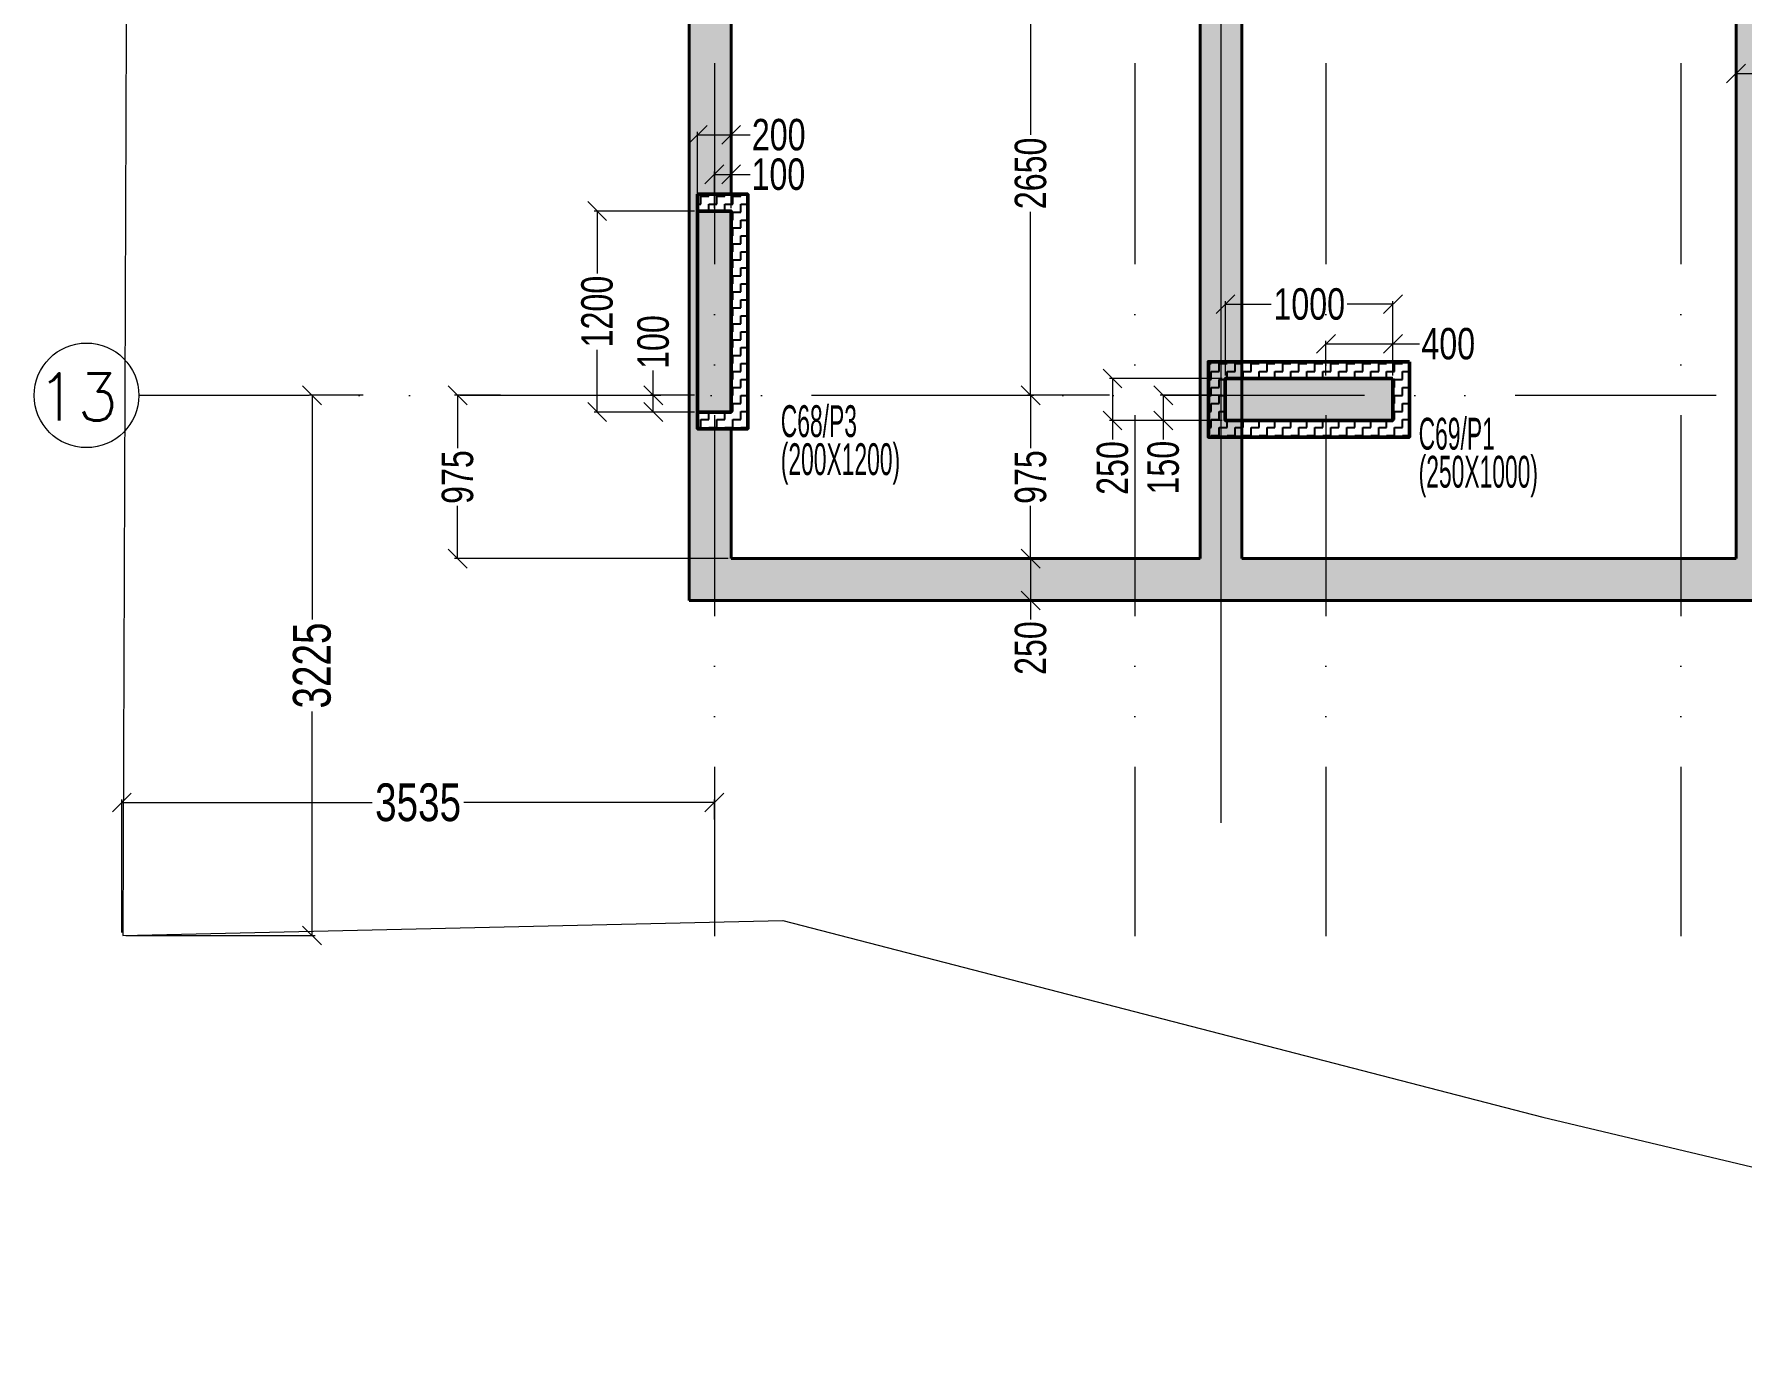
# Model space of a CAD drawing. Header units: millimetres. Extents: x 359 to 43503, y 1365 to 61403.
# Drawn here: x 359 to 10554, y 5515 to 13465 of the extents above; entities that cross this region are included whole.
import ezdxf

# ---------------------------------------------------------------- set-up
doc = ezdxf.new("R2010")
doc.units = ezdxf.units.MM
doc.linetypes.add('ACAD_ISO04W100', pattern=[30, 24, -3, 0, -3])
doc.linetypes.add('ACAD_ISO12W100', pattern=[21, 12, -3, 0, -3, 0, -3])
for name, color, linetype, lineweight in [('-STR-WALL HAT', 250, 'Continuous', 20), ('A-ANNO-DIMS', 8, 'Continuous', 15), ('A-ANNO-GRID-LINE', 9, 'ACAD_ISO04W100', 20), ('A-ANNO-GRID-TEXT', 2, 'Continuous', 15), ('A-CLMN', 5, 'Continuous', 50), ('A-CONC', 5, 'Continuous', 40), ('A-CONC-PATT', 253, 'Continuous', 0), ('ESGridAnnotations', 181, 'Continuous', 20), ('S-COLS-IDEN', 4, 'Continuous', 9), ('STR-COL-DIM', 8, 'Continuous', 18), ('STR-GRID-LINE', 8, 'ACAD_ISO04W100', 15)]:
    doc.layers.add(name, color=color, linetype=linetype, lineweight=lineweight)
doc.layers.add('COMMENTS', color=1, linetype='Continuous')
doc.layers.add('S-COL-TER HATCH', color=55, linetype='Continuous')
doc.styles.add('ROMANS', font='romans.shx')
doc.styles.add('SOBHA', font='swisscl.ttf')
doc.styles.add('Swis721 LtCn BT', font='swisscl.ttf', dxfattribs={"width": 0.7, "height": 250})
doc.dimstyles.new('S-75', dxfattribs={"dimscale": 75, "dimtxt": 2.5, "dimasz": 1.5, "dimexe": 0.25, "dimexo": 0.25, "dimgap": 0.1, "dimtad": 0, "dimdec": 0, "dimzin": 0, "dimdsep": 46, "dimtxsty": 'SOBHA', "dimblk": 'OBLIQUE', "dimcen": 0.09, "dimclrd": 9, "dimclre": 9, "dimclrt": 6, "dimadec": 5, "dimazin": 0, "dimtfac": 1, "dimtdec": 0, "dimtmove": 0, "dimatfit": 3, "dimfxl": 0.18, "dimtolj": 1, "dimtzin": 0, "dimlwd": -1, "dimlwe": -1, "dimarcsym": 0})
pattern_1 = [(50, (-0.37, 0), (182.1847, -15.9391), [19.05, -209.55]), (355, (-0.37, 0), (-35.2434, 191.0568), [15.24, -167.6406]), (100.4514, (14.81, -1.33), (146.9412, 175.1178), [16.19, -178.0902]), (46.1842, (-0.37, 50.8), (271.079, -42.0423), [28.575, -314.325]), (96.6356, (22.22, 47.3), (237.404, 247.426), [24.285, -267.1356]), (351.1842, (-0.37, 50.8), (237.404, 247.426), [22.86, -251.4597]), (21, (25.03, 38.1), (151.6144, -102.2652), [19.05, -209.55]), (326, (25.03, 38.1), (61.802, 184.188), [15.24, -167.64]), (71.4514, (37.66, 29.58), (213.4164, 81.9228), [16.19, -178.09]), (37.5, (-0.37, 0), (3.0886, 84.55504), [0, -165.608, 0, -170.18, 0, -168.275]), (7.5, (-0.37, 0), (66.81966, 100.1806), [0, -97.028, 0, -161.798, 0, -64.135]), (327.5, (-57.01, 0), (135.5906, -5.72874), [0, -63.5, 0, -198.12, 0, -262.89]), (317.5, (-82.41, 0), (148.1292, 25.4265), [0, -82.55, 0, -131.572, 0, -186.69])]

# ---------------------------------------------------------------- blocks, each defined once
blk = doc.blocks.new('A$Ca94b9103')
at = {"layer": '-STR-WALL HAT'}
h = blk.add_hatch(dxfattribs=at)
h.set_pattern_fill('AR-CONC', color=8, style=0)
h.set_pattern_definition(pattern_1)
h.paths.add_polyline_path([(6549, 3551), (9990, 3551), (9990, 51), (10237, 49), (10237, 6406), (11850, 6406), (11850, 6656), (9990, 6656), (9990, 3801), (3349, 3801), (3349, 3551), (6299, 3551), (6299, 50), (3349, 50), (3349, 8556), (3099, 8556), (3099, 50), (300, 51), (300, 826), (50, 826), (50, -199), (6549, -200), (6550, 1171), (7900, 1171), (8200, 1226), (8200, 1421), (6550, 1421)])
h = blk.add_hatch(dxfattribs=at)
h.set_pattern_fill('AR-CONC', color=8, style=0)
h.set_pattern_definition(pattern_1)
h.paths.add_polyline_path([(300, 5756), (50, 5756), (50, 2226), (50, 821), (100, 826), (101, 2226), (300, 2226)])
at = {"layer": 'A-CONC-PATT'}
h = blk.add_hatch(color=256, dxfattribs=at)
h.dxf.hatch_style = 1
h.paths.add_polyline_path([(300, 2126), (100, 2126), (100, 926), (300, 926)])
h = blk.add_hatch(color=256, dxfattribs=at)
h.dxf.hatch_style = 1
h.paths.add_polyline_path([(4250, 876), (4250, 1126), (3250, 1126), (3250, 876)])
at = {"layer": 'S-COL-TER HATCH', "linetype": 'ByBlock'}
h = blk.add_hatch(dxfattribs=at)
h.set_pattern_fill('ZIGZAG', color=8, scale=15)
h.set_pattern_definition([(0, (100.003, 925.54), (47.625, 47.625), [47.625, -47.625]), (90, (147.63, 925.54), (-47.625, 47.625), [47.625, -47.625])])
h.paths.add_polyline_path([(400, 2226), (100, 2226), (100, 826), (400, 826)])
h.paths.add_polyline_path([(300, 926), (100, 926), (100, 2126), (300, 2126)], flags=16)
h = blk.add_hatch(dxfattribs=at)
h.set_pattern_fill('ZIGZAG', color=8, scale=15)
h.set_pattern_definition([(0, (98.908, 925.54), (47.625, 47.625), [47.625, -47.625]), (90, (146.533, 925.54), (-47.625, 47.625), [47.625, -47.625])])
h.paths.add_polyline_path([(4350, 1226), (3150, 1226), (3150, 776), (4350, 776)])
h.paths.add_polyline_path([(4250, 1126), (4250, 876), (3250, 876), (3250, 1126)], flags=16)
at = {"layer": 'A-CLMN', "elevation": -1}
for points in [[(100, 2226), (400, 2226), (400, 826), (100, 826)], [(100, 2126), (300, 2126), (300, 926), (100, 926)], [(4350, 1226), (4350, 776), (3150, 776), (3150, 1226)], [(4250, 1126), (4250, 876), (3250, 876), (3250, 1126)]]:
    blk.add_lwpolyline(points, close=True, dxfattribs=at)
blk.add_lwpolyline([(300, 2126), (100, 2126)], dxfattribs=at)
at = {"layer": 'A-CONC', "ltscale": 50}
for p, q in [((3100, 51, -1), (3100, 8556, -1)), ((6300, 51, -1), (6300, 3551, -1)), ((3350, 51, -1), (3350, 3351, -1)), ((50, 2226, 0), (50, -199, -1)), ((300, 826, -1), (300, 51, -1)), ((300, 51, -1), (3100, 51, -1)), ((3350, 51, -1), (6300, 51, -1)), ((50, -199, -1), (6550, -199, -1))]:
    blk.add_line(p, q, dxfattribs=at)
for points, elevation in [([(50, 6756), (50, 2226)], 0), ([(300, 5756), (300, 2226)], -1), ([(100, 926), (300, 926)], -1), ([(100, 926), (300, 926)], -1)]:
    blk.add_lwpolyline(points, dxfattribs=dict(at, elevation=elevation))
blk = doc.blocks.new('STRG')
at = {"layer": 'A-ANNO-DIMS', "linetype": 'ACAD_ISO12W100', "ltscale": 100}
for p, q in [((20470.1, -1588153, -0.3), (20470.1, -1637469.2, -0.3)), ((22980.1, -1588153, -0.1), (22980.1, -1637469.2, -0.1)), ((24120.1, -1588153, -0.1), (24120.1, -1637469.2, -0.1)), ((26239.9, -1588153, -0.1), (26239.9, -1637469.2, -0.1)), ((55854, -1634239.7, -0.3), (17033.9, -1634239.7, -0.3))]:
    blk.add_line(p, q, dxfattribs=at)
at = {"layer": 'A-ANNO-GRID-TEXT'}
blk.add_circle((16721.7, -1634239.7, -0.3), 312.3, dxfattribs=at)
at = {"layer": 'A-ANNO-GRID-TEXT', "style": 'ROMANS'}
blk.add_text('13', height=282.18, dxfattribs=at).set_placement((16426.1, -1634390.5))
blk = doc.blocks.new('_Oblique')
at = {"color": 0, "linetype": 'ByBlock', "lineweight": -2}
blk.add_line((-0.5, -0.5), (0.5, 0.5), dxfattribs=at)
blk = doc.blocks.new('*D564')
at = {"layer": 'Defpoints', "color": 0, "transparency": 16777216}
for p in [(4520, 12864), (4320, 12409, 0), (4520, 12409, 0)]:
    blk.add_point(p, dxfattribs=at)
at = {"layer": 'STR-COL-DIM', "color": 9, "transparency": 16777216}
for p, q in [((4320, 12427), (4320, 12883)), ((4320, 12864), (4520, 12864)), ((4520, 12427), (4520, 12883)), ((4520, 12864), (4633, 12864))]:
    blk.add_line(p, q, dxfattribs=at)
at = {"layer": 'STR-COL-DIM', "color": 9, "transparency": 16777216, "xscale": 112.5, "yscale": 112.5, "zscale": 112.5, "rotation": 180}
blk.add_blockref('_Oblique', (4320, 12864), dxfattribs=at)
at = {"layer": 'STR-COL-DIM', "color": 9, "transparency": 16777216, "xscale": 112.5, "yscale": 112.5, "zscale": 112.5}
blk.add_blockref('_Oblique', (4520, 12864), dxfattribs=at)
at = {"layer": 'STR-COL-DIM', "color": 6, "transparency": 16777216, "insert": (4804, 12864), "char_height": 187.5, "attachment_point": 5, "style": 'SOBHA'}
blk.add_mtext('\\A1;200', dxfattribs=at)
blk = doc.blocks.new('*D565')
at = {"layer": 'Defpoints', "color": 0, "transparency": 16777216}
for p in [(4520, 12628), (4420, 12409, 0), (4520, 12409, -1)]:
    blk.add_point(p, dxfattribs=at)
at = {"layer": 'STR-COL-DIM', "color": 9, "transparency": 16777216}
for p, q in [((4420, 12427), (4420, 12646)), ((4520, 12427), (4520, 12646)), ((4420, 12628), (4520, 12628)), ((4520, 12628), (4633, 12628))]:
    blk.add_line(p, q, dxfattribs=at)
at = {"layer": 'STR-COL-DIM', "color": 9, "transparency": 16777216, "xscale": 112.5, "yscale": 112.5, "zscale": 112.5, "rotation": 180}
blk.add_blockref('_Oblique', (4420, 12628), dxfattribs=at)
at = {"layer": 'STR-COL-DIM', "color": 9, "transparency": 16777216, "xscale": 112.5, "yscale": 112.5, "zscale": 112.5}
blk.add_blockref('_Oblique', (4520, 12628), dxfattribs=at)
at = {"layer": 'STR-COL-DIM', "color": 6, "transparency": 16777216, "insert": (4802, 12628), "char_height": 187.5, "attachment_point": 5, "style": 'SOBHA'}
blk.add_mtext('\\A1;100', dxfattribs=at)
blk = doc.blocks.new('*D566')
at = {"layer": 'Defpoints', "color": 0, "transparency": 16777216}
for p in [(4320, 11309, 0), (4055, 11209), (4320, 11209)]:
    blk.add_point(p, dxfattribs=at)
at = {"layer": 'STR-COL-DIM', "color": 9, "transparency": 16777216}
for p, q in [((4055, 11309), (4055, 11458)), ((4302, 11309), (4037, 11309)), ((4055, 11209), (4055, 11309)), ((4302, 11209), (4037, 11209))]:
    blk.add_line(p, q, dxfattribs=at)
at = {"layer": 'STR-COL-DIM', "color": 9, "transparency": 16777216, "xscale": 112.5, "yscale": 112.5, "zscale": 112.5}
for p, rotation in [((4055, 11309), 90), ((4055, 11209), 270)]:
    blk.add_blockref('_Oblique', p, dxfattribs=dict(at, rotation=rotation))
at = {"layer": 'STR-COL-DIM', "color": 6, "transparency": 16777216, "insert": (4055, 11627), "char_height": 187.5, "attachment_point": 5, "rotation": 90, "style": 'SOBHA'}
blk.add_mtext('\\A1;100', dxfattribs=at)
blk = doc.blocks.new('*D567')
at = {"layer": 'Defpoints', "color": 0, "transparency": 16777216}
for p in [(3720, 12409), (4320, 12409), (4320, 11209)]:
    blk.add_point(p, dxfattribs=at)
at = {"layer": 'STR-COL-DIM', "color": 9, "transparency": 16777216}
for p, q in [((4302, 12409), (3702, 12409)), ((3720, 12409), (3720, 12037)), ((3720, 11209), (3720, 11581)), ((4302, 11209), (3702, 11209))]:
    blk.add_line(p, q, dxfattribs=at)
at = {"layer": 'STR-COL-DIM', "color": 9, "transparency": 16777216, "xscale": 112.5, "yscale": 112.5, "zscale": 112.5}
for p, rotation in [((3720, 12409), 90), ((3720, 11209), 270)]:
    blk.add_blockref('_Oblique', p, dxfattribs=dict(at, rotation=rotation))
at = {"layer": 'STR-COL-DIM', "color": 6, "transparency": 16777216, "insert": (3720, 11809), "char_height": 187.5, "attachment_point": 5, "rotation": 90, "style": 'SOBHA'}
blk.add_mtext('\\A1;1200', dxfattribs=at)
blk = doc.blocks.new('*D612')
at = {"layer": 'Defpoints', "color": 0, "transparency": 16777216}
for p in [(7471, 11309, -1), (7100, 11159), (7471, 11159)]:
    blk.add_point(p, dxfattribs=at)
at = {"layer": 'STR-COL-DIM', "color": 9, "transparency": 16777216}
for p, q in [((7452, 11309), (7081, 11309)), ((7100, 11309), (7100, 11159)), ((7452, 11159), (7081, 11159)), ((7100, 11159), (7100, 11046))]:
    blk.add_line(p, q, dxfattribs=at)
at = {"layer": 'STR-COL-DIM', "color": 9, "transparency": 16777216, "xscale": 112.5, "yscale": 112.5, "zscale": 112.5}
for p, rotation in [((7100, 11309), 90), ((7100, 11159), 270)]:
    blk.add_blockref('_Oblique', p, dxfattribs=dict(at, rotation=rotation))
at = {"layer": 'STR-COL-DIM', "color": 6, "transparency": 16777216, "insert": (7100, 10877), "char_height": 187.5, "attachment_point": 5, "rotation": 90, "style": 'SOBHA'}
blk.add_mtext('\\A1;150', dxfattribs=at)
blk = doc.blocks.new('*D613')
at = {"layer": 'Defpoints', "color": 0, "transparency": 16777216}
for p in [(6797, 11409), (7471, 11409), (7471, 11159)]:
    blk.add_point(p, dxfattribs=at)
at = {"layer": 'STR-COL-DIM', "color": 9, "transparency": 16777216}
for p, q in [((7452, 11409), (6778, 11409)), ((6797, 11409), (6797, 11159)), ((7452, 11159), (6778, 11159)), ((6797, 11159), (6797, 11046))]:
    blk.add_line(p, q, dxfattribs=at)
at = {"layer": 'STR-COL-DIM', "color": 9, "transparency": 16777216, "xscale": 112.5, "yscale": 112.5, "zscale": 112.5}
for p, rotation in [((6797, 11409), 90), ((6797, 11159), 270)]:
    blk.add_blockref('_Oblique', p, dxfattribs=dict(at, rotation=rotation))
at = {"layer": 'STR-COL-DIM', "color": 6, "transparency": 16777216, "insert": (6797, 10875), "char_height": 187.5, "attachment_point": 5, "rotation": 90, "style": 'SOBHA'}
blk.add_mtext('\\A1;250', dxfattribs=at)
blk = doc.blocks.new('*D614')
at = {"layer": 'Defpoints', "color": 0, "transparency": 16777216}
for p in [(8471, 11853), (7471, 11409), (8471, 11409)]:
    blk.add_point(p, dxfattribs=at)
at = {"layer": 'STR-COL-DIM', "color": 9, "transparency": 16777216}
for p, q in [((7471, 11427), (7471, 11871)), ((7471, 11853), (7743, 11853)), ((8471, 11853), (8198, 11853)), ((8471, 11427), (8471, 11871))]:
    blk.add_line(p, q, dxfattribs=at)
at = {"layer": 'STR-COL-DIM', "color": 9, "transparency": 16777216, "xscale": 112.5, "yscale": 112.5, "zscale": 112.5, "rotation": 180}
blk.add_blockref('_Oblique', (7471, 11853), dxfattribs=at)
at = {"layer": 'STR-COL-DIM', "color": 9, "transparency": 16777216, "xscale": 112.5, "yscale": 112.5, "zscale": 112.5}
blk.add_blockref('_Oblique', (8471, 11853), dxfattribs=at)
at = {"layer": 'STR-COL-DIM', "color": 6, "transparency": 16777216, "insert": (7971, 11853), "char_height": 187.5, "attachment_point": 5, "style": 'SOBHA'}
blk.add_mtext('\\A1;1000', dxfattribs=at)
blk = doc.blocks.new('*D615')
at = {"layer": 'Defpoints', "color": 0, "transparency": 16777216}
for p in [(8071, 11616), (8071, 11409), (8471, 11409)]:
    blk.add_point(p, dxfattribs=at)
at = {"layer": 'STR-COL-DIM', "color": 9, "transparency": 16777216}
for p, q in [((8071, 11427), (8071, 11635)), ((8471, 11427), (8471, 11635)), ((8071, 11616), (8471, 11616)), ((8471, 11616), (8629, 11616))]:
    blk.add_line(p, q, dxfattribs=at)
at = {"layer": 'STR-COL-DIM', "color": 9, "transparency": 16777216, "xscale": 112.5, "yscale": 112.5, "zscale": 112.5, "rotation": 180}
blk.add_blockref('_Oblique', (8071, 11616), dxfattribs=at)
at = {"layer": 'STR-COL-DIM', "color": 9, "transparency": 16777216, "xscale": 112.5, "yscale": 112.5, "zscale": 112.5}
blk.add_blockref('_Oblique', (8471, 11616), dxfattribs=at)
at = {"layer": 'STR-COL-DIM', "color": 6, "transparency": 16777216, "insert": (8801, 11616), "char_height": 187.5, "attachment_point": 5, "style": 'SOBHA'}
blk.add_mtext('\\A1;400', dxfattribs=at)
blk = doc.blocks.new('*D641')
at = {"layer": 'Defpoints', "color": 0, "transparency": 16777216}
for p in [(2887, 11309), (3162, 11309, 0), (4520, 10334, 1)]:
    blk.add_point(p, dxfattribs=at)
at = {"layer": 'STR-COL-DIM', "color": 9, "transparency": 16777216}
for p, q in [((3143, 11309), (2868, 11309)), ((2887, 11309), (2887, 10993)), ((2887, 10334), (2887, 10650)), ((4502, 10334), (2868, 10334))]:
    blk.add_line(p, q, dxfattribs=at)
at = {"layer": 'STR-COL-DIM', "color": 9, "transparency": 16777216, "xscale": 112.5, "yscale": 112.5, "zscale": 112.5}
for p, rotation in [((2887, 11309), 90), ((2887, 10334), 270)]:
    blk.add_blockref('_Oblique', p, dxfattribs=dict(at, rotation=rotation))
at = {"layer": 'STR-COL-DIM', "color": 6, "transparency": 16777216, "insert": (2887, 10821), "char_height": 187.5, "attachment_point": 5, "rotation": 90, "style": 'SOBHA'}
blk.add_mtext('\\A1;975', dxfattribs=at)
blk = doc.blocks.new('*D642')
at = {"layer": 'Defpoints', "color": 0, "linetype": 'ByBlock', "transparency": 16777216}
for p in [(5920, 10334, 0), (5920, 10084, 0), (6308, 10084)]:
    blk.add_point(p, dxfattribs=at)
at = {"layer": 'STR-COL-DIM', "color": 9, "transparency": 16777216}
for p, q in [((5939, 10334), (6327, 10334)), ((6308, 10334), (6308, 10084)), ((5938, 10084), (6327, 10084)), ((6308, 10084), (6308, 9971))]:
    blk.add_line(p, q, dxfattribs=at)
at = {"layer": 'STR-COL-DIM', "color": 9, "linetype": 'ByBlock', "transparency": 16777216, "xscale": 112.5, "yscale": 112.5, "zscale": 112.5}
for p, rotation in [((6308, 10334), 90), ((6308, 10084), 270)]:
    blk.add_blockref('_Oblique', p, dxfattribs=dict(at, rotation=rotation))
at = {"layer": 'STR-COL-DIM', "color": 6, "linetype": 'ByBlock', "transparency": 16777216, "insert": (6308, 9800), "char_height": 187.5, "attachment_point": 5, "rotation": 90, "style": 'SOBHA'}
blk.add_mtext('\\A1;250', dxfattribs=at)
blk = doc.blocks.new('*D643')
at = {"layer": 'Defpoints', "color": 0, "linetype": 'ByBlock', "transparency": 16777216}
for p in [(5962, 11309), (5920, 10334, 0), (6308, 10334)]:
    blk.add_point(p, dxfattribs=at)
at = {"layer": 'STR-COL-DIM', "color": 9, "transparency": 16777216}
for p, q in [((5981, 11309), (6327, 11309)), ((6308, 11309), (6308, 10993)), ((6308, 10334), (6308, 10650)), ((5939, 10334), (6327, 10334))]:
    blk.add_line(p, q, dxfattribs=at)
at = {"layer": 'STR-COL-DIM', "color": 9, "linetype": 'ByBlock', "transparency": 16777216, "xscale": 112.5, "yscale": 112.5, "zscale": 112.5}
for p, rotation in [((6308, 11309), 90), ((6308, 10334), 270)]:
    blk.add_blockref('_Oblique', p, dxfattribs=dict(at, rotation=rotation))
at = {"layer": 'STR-COL-DIM', "color": 6, "linetype": 'ByBlock', "transparency": 16777216, "insert": (6308, 10821), "char_height": 187.5, "attachment_point": 5, "rotation": 90, "style": 'SOBHA'}
blk.add_mtext('\\A1;975', dxfattribs=at)
blk = doc.blocks.new('*D648')
at = {"layer": 'Defpoints', "color": 0, "transparency": 16777216}
for p in [(6308, 13959), (6406, 13959, 0), (6797, 11309, 1)]:
    blk.add_point(p, dxfattribs=at)
at = {"layer": 'STR-COL-DIM', "color": 9, "transparency": 16777216}
for p, q in [((6387, 13959), (6289, 13959)), ((6308, 13959), (6308, 12864)), ((6308, 11309), (6308, 12404)), ((6778, 11309), (6289, 11309))]:
    blk.add_line(p, q, dxfattribs=at)
at = {"layer": 'STR-COL-DIM', "color": 9, "transparency": 16777216, "xscale": 112.5, "yscale": 112.5, "zscale": 112.5}
for p, rotation in [((6308, 13959), 90), ((6308, 11309), 270)]:
    blk.add_blockref('_Oblique', p, dxfattribs=dict(at, rotation=rotation))
at = {"layer": 'STR-COL-DIM', "color": 6, "transparency": 16777216, "insert": (6308, 12634), "char_height": 187.5, "attachment_point": 5, "rotation": 90, "style": 'SOBHA'}
blk.add_mtext('\\A1;2650', dxfattribs=at)
blk = doc.blocks.new('*D655')
at = {"layer": 'Defpoints', "color": 0, "transparency": 16777216}
for p in [(10769, 13230), (10519, 12774, 0), (10769, 12774)]:
    blk.add_point(p, dxfattribs=at)
at = {"layer": 'STR-COL-DIM', "color": 9, "transparency": 16777216}
for p, q in [((10519, 12793), (10519, 13249)), ((10519, 13230), (10769, 13230)), ((10769, 12793), (10769, 13249)), ((10769, 13230), (10882, 13230))]:
    blk.add_line(p, q, dxfattribs=at)
at = {"layer": 'STR-COL-DIM', "color": 9, "transparency": 16777216, "xscale": 112.5, "yscale": 112.5, "zscale": 112.5, "rotation": 180}
blk.add_blockref('_Oblique', (10519, 13230), dxfattribs=at)
at = {"layer": 'STR-COL-DIM', "color": 9, "transparency": 16777216, "xscale": 112.5, "yscale": 112.5, "zscale": 112.5}
blk.add_blockref('_Oblique', (10769, 13230), dxfattribs=at)
at = {"layer": 'STR-COL-DIM', "color": 6, "transparency": 16777216, "insert": (11053, 13230), "char_height": 187.5, "attachment_point": 5, "style": 'SOBHA'}
blk.add_mtext('\\A1;250', dxfattribs=at)
blk = doc.blocks.new('*D514')
at = {"layer": 'Defpoints', "color": 0, "transparency": 16777216}
for p in [(2343, 11309, 0), (887, 8084, -2693), (2018, 8084)]:
    blk.add_point(p, dxfattribs=at)
at = {"layer": 'STR-COL-DIM', "color": 9, "transparency": 16777216}
for p, q in [((2324, 11309), (2000, 11309)), ((2018, 11309), (2018, 9971)), ((2018, 8084), (2018, 9422)), ((906, 8084), (2037, 8084))]:
    blk.add_line(p, q, dxfattribs=at)
at = {"layer": 'STR-COL-DIM', "color": 9, "transparency": 16777216, "xscale": 112.5, "yscale": 112.5, "zscale": 112.5}
for p, rotation in [((2018, 11309), 90), ((2018, 8084), 270)]:
    blk.add_blockref('_Oblique', p, dxfattribs=dict(at, rotation=rotation))
at = {"layer": 'STR-COL-DIM', "color": 6, "transparency": 16777216, "insert": (2018, 9696), "char_height": 225, "attachment_point": 5, "rotation": 90, "style": 'SOBHA'}
blk.add_mtext('\\A1;3225', dxfattribs=at)
blk = doc.blocks.new('*D515')
at = {"layer": 'Defpoints', "color": 0, "transparency": 16777216}
for p in [(4420, 8878), (4420, 8757, 0), (882, 8084, -2693)]:
    blk.add_point(p, dxfattribs=at)
at = {"layer": 'STR-COL-DIM', "color": 9, "transparency": 16777216}
for p, q in [((882, 8103), (882, 8897)), ((882, 8878), (2377, 8878)), ((4420, 8878), (2925, 8878)), ((4420, 8776), (4420, 8897))]:
    blk.add_line(p, q, dxfattribs=at)
at = {"layer": 'STR-COL-DIM', "color": 9, "transparency": 16777216, "xscale": 112.5, "yscale": 112.5, "zscale": 112.5, "rotation": 180}
blk.add_blockref('_Oblique', (882, 8878), dxfattribs=at)
at = {"layer": 'STR-COL-DIM', "color": 9, "transparency": 16777216, "xscale": 112.5, "yscale": 112.5, "zscale": 112.5}
blk.add_blockref('_Oblique', (4420, 8878), dxfattribs=at)
at = {"layer": 'STR-COL-DIM', "color": 6, "transparency": 16777216, "insert": (2651, 8878), "char_height": 225, "attachment_point": 5, "style": 'SOBHA'}
blk.add_mtext('\\A1;3535', dxfattribs=at)
blk = doc.blocks.new('A$Cf6cfdd6f')
at = {"layer": 'S-COLS-IDEN', "char_height": 190, "width": 501.43, "attachment_point": 1, "style": 'Swis721 LtCn BT'}
for s, insert in [('C68/P3', (496, 41)), ('C69/P1', (4304, -34, -1)), ('(200X1200)', (496, -186)), ('(250X1000)', (4304, -261, -1))]:
    blk.add_mtext(s, dxfattribs=dict(at, insert=insert))

msp = doc.modelspace()

# ---------------------------------------------------------------- linework, layer by layer
at = {"layer": 'ESGridAnnotations', "ltscale": 0.01, "elevation": -2692.9}
msp.add_lwpolyline([(2130.4, 35963.8), (1833.7, 31994.7), (1668.9, 28173.7), (1501, 23948), (1330.2, 21870.6), (1266.5, 19390.2), (1061.3, 17798.7), (919.1, 16206.2), (887.5, 8083.8), (4828.2, 8173.5), (9366.6, 6998.7), (13059.3, 6121.1), (15815.1, 5896.5), (17248.4, 5701.2), (18614.7, 5515)], dxfattribs=at)
at = {"layer": 'STR-GRID-LINE', "ltscale": 0.3}
msp.add_line((7444.2, 22554.2, 0.5), (7444.2, 8757.2, 0.5), dxfattribs=at)

# ---------------------------------------------------------------- block references
msp.add_blockref('A$Ca94b9103', (4219.5, 10283.2, 0.8))
at = {"layer": 'A-ANNO-GRID-LINE'}
msp.add_blockref('STRG', (-16050.5, 1645548.5, 0.4), dxfattribs=at)
at = {"layer": 'COMMENTS', "linetype": 'ByBlock'}
msp.add_blockref('A$Cf6cfdd6f', (4320.3, 11208.8, 1.4), dxfattribs=at)

# ---------------------------------------------------------------- dimensions: what is measured, and where the dimension line sits
at = {"layer": 'STR-COL-DIM'}
for base, p1, p2, picture, middle in [((6308.1, 13958.9, -0.3), (6797, 11308.7, 0.8), (6406.2, 13958.9, 0.1), '*D648', (6308.1, 12633.8, -0.3)), ((3720.3, 12408.7, 0.8), (4320.3, 11208.7, 0.8), (4320.3, 12408.7, 0.8), '*D567', (3720.3, 11808.7, 0.8)), ((2886.6, 11308.7), (4520.3, 10333.8, 0.8), (3162.1, 11308.7, 0.1), '*D641', (2886.6, 10821.3)), ((7099.9, 11158.7, 0.8), (7470.6, 11308.7, 0.1), (7470.6, 11158.7, 0.8), '*D612', (7099.9, 10877.1, 0.8))]:
    dim = msp.add_linear_dim(base=base, p1=p1, p2=p2, angle=90, dimstyle='S-75', dxfattribs=at)
    dim.commit()
    dim.dimension.update_dxf_attribs({"geometry": picture, "text_midpoint": middle})
for base, p1, p2, picture, middle in [((10769.2, 13229.8, 0.3), (10519.4, 12774.4, 0.4), (10769.2, 12774.4, 0.3), '*D655', (11053, 13229.8, 0.3)), ((4520.3, 12864.1, 0.8), (4320.3, 12408.7, 0.9), (4520.3, 12408.7, 0.9), '*D564', (4804, 12864.1, 0.8)), ((4520.3, 12627.6, 0.8), (4420.3, 12408.7, 0.9), (4520.3, 12408.7, 0.2), '*D565', (4802, 12627.6, 0.8)), ((8470.6, 11852.7, 0.8), (7470.6, 11408.7, 0.8), (8470.6, 11408.7, 0.8), '*D614', (7970.6, 11852.7, 0.8))]:
    dim = msp.add_linear_dim(base=base, p1=p1, p2=p2, dimstyle='S-75', dxfattribs=at)
    dim.commit()
    dim.dimension.update_dxf_attribs({"geometry": picture, "text_midpoint": middle})
for base, p1, p2, picture, middle in [((4055.3, 11208.7, 0.8), (4320.3, 11308.7, 1), (4320.3, 11208.7, 0.8), '*D566', (4055.3, 11626.7, 0.8)), ((6797, 11408.7, 0.8), (7470.6, 11158.7, 0.8), (7470.6, 11408.7, 0.8), '*D613', (6797, 10875, 0.8))]:
    dim = msp.add_linear_dim(base=base, p1=p1, p2=p2, angle=90, dimstyle='S-75', dxfattribs=at)
    dim.commit()
    dim.dimension.update_dxf_attribs({"geometry": picture, "text_midpoint": middle, "dimtype": 160})
dim = msp.add_linear_dim(base=(8070.6, 11616.2, 0.8), p1=(8470.6, 11408.7, 0.8), p2=(8070.6, 11408.7, 0.8), dimstyle='S-75', dxfattribs=at)
dim.commit()
dim.dimension.update_dxf_attribs({"geometry": '*D615', "text_midpoint": (8801.2, 11616.2, 0.8), "dimtype": 160})
dim = msp.add_linear_dim(base=(2018.3, 8083.8, 0.4), p1=(2343.2, 11308.7, 0.8), p2=(887.5, 8083.8, -2692.9), angle=90, dimstyle='S-75', override={"dimtxt": 3, "dimrnd": 5}, dxfattribs=at)
dim.commit()
dim.dimension.update_dxf_attribs({"geometry": '*D514', "text_midpoint": (2018.3, 9696.3, 0.4)})
at = {"layer": 'STR-COL-DIM', "color": 6, "linetype": 'ByBlock'}
for base, p1, p2, picture, middle in [((6308.1, 10333.7, 0.8), (5961.8, 11308.7, 0.8), (5919.8, 10333.7, 0.6), '*D643', (6308.1, 10821.2, 0.8)), ((6308.1, 10083.7, 0.8), (5919.8, 10333.7, 0.6), (5919.7, 10083.7, 0.7), '*D642', (6308.1, 9800, 0.8))]:
    dim = msp.add_linear_dim(base=base, p1=p1, p2=p2, angle=90, dimstyle='S-75', dxfattribs=at)
    dim.commit()
    dim.dimension.update_dxf_attribs({"geometry": picture, "text_midpoint": middle})
at = {"layer": 'STR-COL-DIM'}
dim = msp.add_linear_dim(base=(4419.5, 8877.9, 0.4), p1=(882.5, 8083.8, -2692.9), p2=(4419.5, 8757.2, 0.5), dimstyle='S-75', override={"dimtxt": 3, "dimrnd": 5}, dxfattribs=at)
dim.commit()
dim.dimension.update_dxf_attribs({"geometry": '*D515', "text_midpoint": (2651, 8877.9, 0.4)})

doc.saveas('drawing.dxf')
